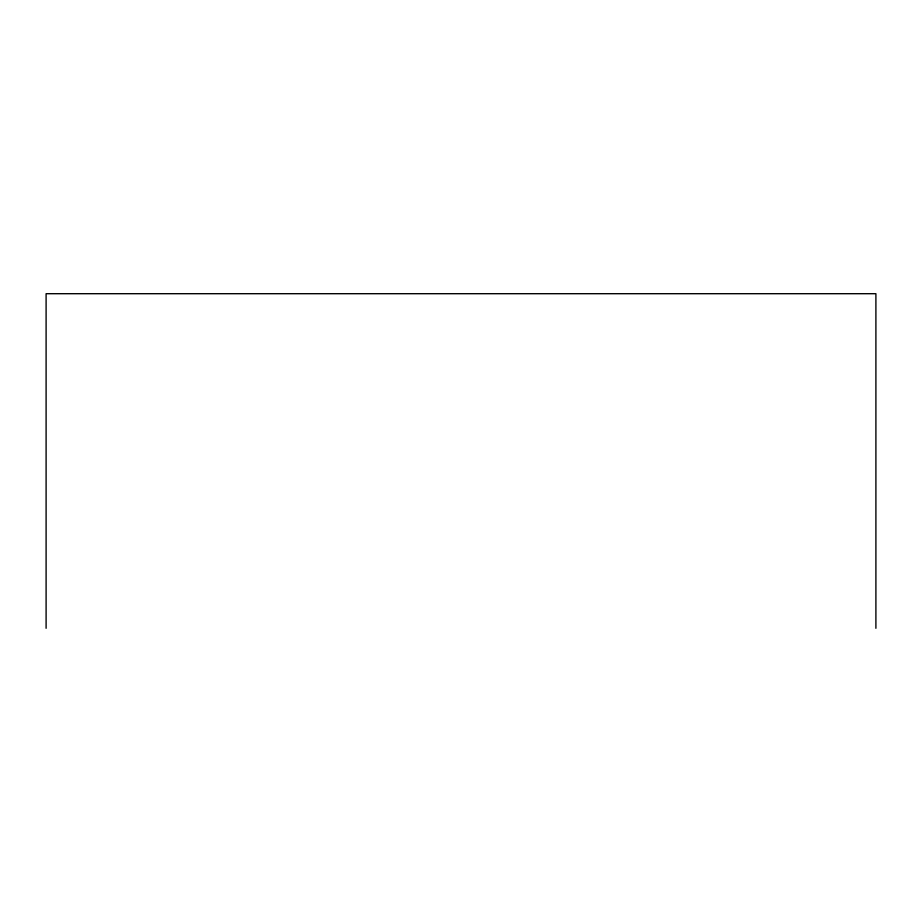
<?xml version="1.0" encoding="UTF-8"?>
<svg xmlns="http://www.w3.org/2000/svg" width="922" height="922" viewBox="0 0 922 922"><rect width="100%" height="100%" fill="white"/><g stroke="black" fill="none" stroke-linecap="round" stroke-linejoin="round"><path stroke-width="1.38" d="M875.9 628.297L875.9 293.703L46.1 293.703L46.1 628.297"/></g></svg>
